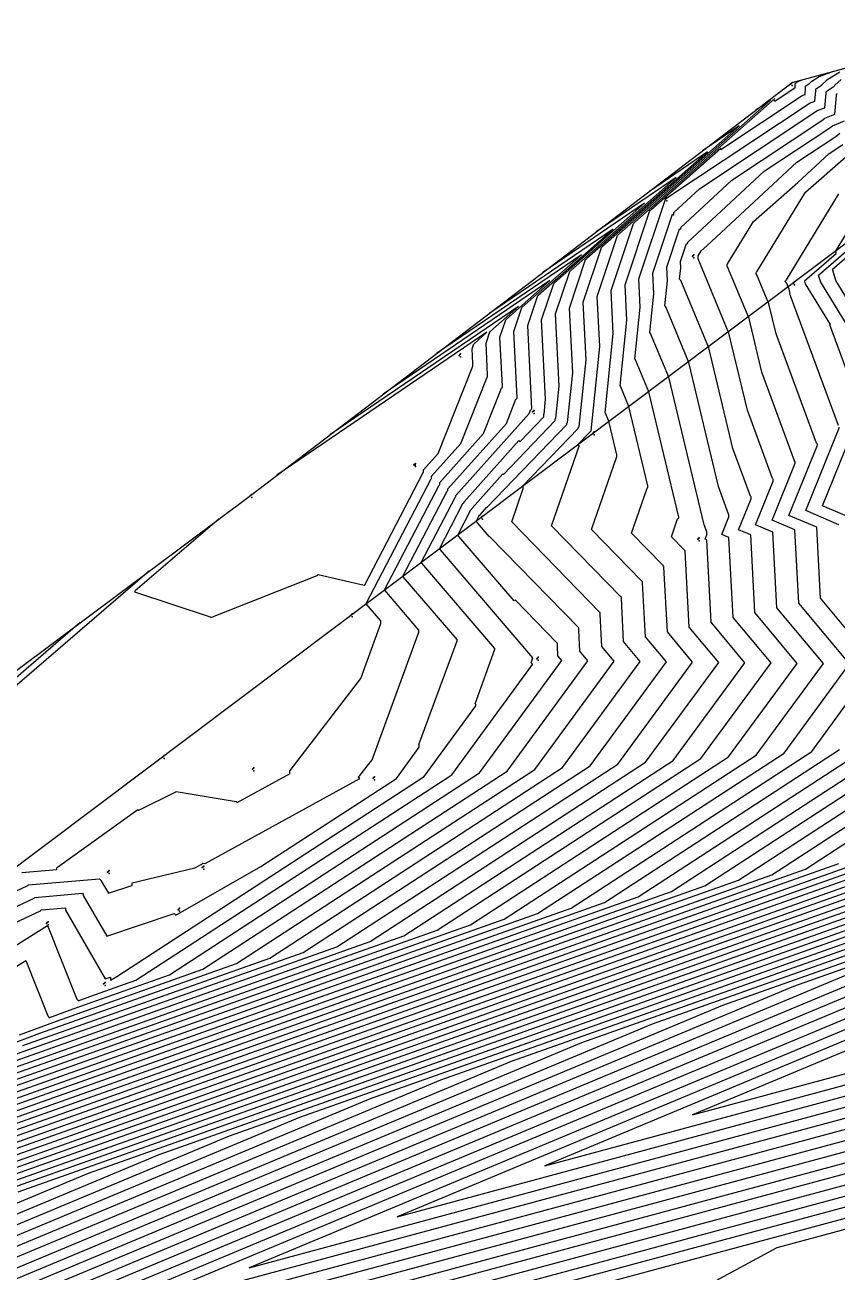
# Model space of a CAD drawing. Header units: metres. Extents: x 419582 to 423558, y 4805372 to 4807539.
# Drawn here: x 423002.5 to 423111.4, y 4807348.6 to 4807515.9 of the extents above; entities that cross this region are included whole.
import ezdxf

# ---------------------------------------------------------------- set-up
doc = ezdxf.new("R2010")
doc.units = ezdxf.units.M
for name, color, linetype in [('C-TINN', 4, 'Continuous'), ('C-TINN-BNDY', 110, 'Continuous'), ('C-TOPO-MAJR', 9, 'Continuous'), ('C-TOPO-MINR', 8, 'Continuous')]:
    doc.layers.add(name, color=color, linetype=linetype)

msp = doc.modelspace()

# ---------------------------------------------------------------- linework, layer by layer
at = {"color": 31, "lineweight": 30, "true_color": 0xffbd7a, "elevation": 1718.01}
msp.add_lwpolyline([(423449.83, 4807399.59), (423130.59, 4807500.11), (421950.92, 4806613), (421795.04, 4806430.99), (421305.02, 4806147.04), (421305.02, 4806147.04), (420630.08, 4805770.97), (419765.16, 4805549.54), (419617.36, 4805580.09)], dxfattribs=at)
at = {"layer": 'C-TINN', "color": 4, "linetype": 'Continuous', "lineweight": -3}
for p in [(423105.2, 4807507.96, 1710.68), (423105.3, 4807508.06, 1710.68), (423105.4, 4807508.16, 1710.68), (423105.4, 4807507.76, 1710.68), (423088.42, 4807492.51, 1713), (423088.52, 4807492.61, 1713), (423088.62, 4807492.71, 1713), (423088.62, 4807492.31, 1713), (423092.05, 4807484.85, 1716.86), (423092.15, 4807484.95, 1716.86), (423092.25, 4807485.05, 1716.86), (423092.25, 4807484.65, 1716.86), (423105.55, 4807481.21, 1720.28), (423105.65, 4807481.31, 1720.28), (423105.75, 4807481.41, 1720.28), (423105.75, 4807481.01, 1720.28), (423060.74, 4807471.56, 1700.16), (423060.84, 4807471.66, 1700.16), (423060.94, 4807471.76, 1700.16), (423060.94, 4807471.36, 1700.16), (423070.61, 4807463.97, 1705.15), (423070.71, 4807464.07, 1705.15), (423070.81, 4807464.17, 1705.15), (423070.81, 4807463.77, 1705.15), (423078.67, 4807461.1, 1710.27), (423078.77, 4807461.2, 1710.27), (423078.87, 4807461.3, 1710.27), (423078.87, 4807460.9, 1710.27), (423054.68, 4807456.87, 1700), (423054.78, 4807456.97, 1700), (423054.88, 4807457.07, 1700), (423054.88, 4807456.67, 1700), (423032.74, 4807452.71, 1700.53), (423032.84, 4807452.81, 1700.53), (423032.94, 4807452.91, 1700.53), (423032.94, 4807452.51, 1700.53), (423063.69, 4807449.78, 1708.27), (423063.79, 4807449.88, 1708.27), (423063.89, 4807449.98, 1708.27), (423063.89, 4807449.58, 1708.27), (423092.76, 4807446.88, 1713.66), (423092.86, 4807446.98, 1713.66), (423092.96, 4807447.08, 1713.66), (423092.96, 4807446.68, 1713.66), (423046.2, 4807436.67, 1701.24), (423046.3, 4807436.77, 1701.24), (423046.4, 4807436.87, 1701.24), (423046.4, 4807436.47, 1701.24), (423071.17, 4807430.85, 1706.1), (423071.27, 4807430.95, 1706.1), (423071.37, 4807431.05, 1706.1), (423071.37, 4807430.65, 1706.1), (423020.98, 4807417.66, 1701.54), (423021.08, 4807417.76, 1701.54), (423021.18, 4807417.86, 1701.54), (423021.18, 4807417.46, 1701.54), (423033.04, 4807416.03, 1701.48), (423033.14, 4807416.13, 1701.48), (423033.24, 4807416.23, 1701.48), (423033.24, 4807415.83, 1701.48), (423049.21, 4807414.82, 1703.21), (423049.31, 4807414.92, 1703.21), (423049.41, 4807415.02, 1703.21), (423049.41, 4807414.62, 1703.21), (423013.81, 4807402.43, 1702.54), (423026.31, 4807402.84, 1703.04), (423026.41, 4807402.94, 1703.04), (423026.51, 4807403.04, 1703.04), (423026.51, 4807402.64, 1703.04), (423013.61, 4807402.23, 1702.54), (423013.71, 4807402.33, 1702.54), (423013.81, 4807402.03, 1702.54), (423023.27, 4807397.37, 1703.94), (423023.07, 4807397.17, 1703.94), (423023.17, 4807397.27, 1703.94), (423023.27, 4807396.97, 1703.94), (423005.42, 4807395.35, 1705.98), (423005.52, 4807395.45, 1705.98), (423005.62, 4807395.55, 1705.98), (423005.62, 4807395.15, 1705.98), (423013.18, 4807387.33, 1705.08), (423013.28, 4807387.43, 1705.08), (423013.08, 4807387.23, 1705.08), (423013.28, 4807387.03, 1705.08)]:
    msp.add_point(p, dxfattribs=at)
at = {"layer": 'C-TINN-BNDY', "color": 110, "linetype": 'Continuous', "lineweight": -3, "flags": 128}
msp.add_lwpolyline([(422687.35, 4807196.06), (422733.46, 4807229.97), (422816.89, 4807294.32), (422970.41, 4807406.15), (423032.94, 4807452.91), (423105.4, 4807508.16), (423127.06, 4807514.05), (423134.81, 4807515.9), (423155.26, 4807511.44), (423220.21, 4807493.91)], dxfattribs=at)
at = {"layer": 'C-TOPO-MAJR', "color": 9, "linetype": 'Continuous', "lineweight": -3, "flags": 128}
for points, elevation in [([(422991.06, 4807370.79), (423057.81, 4807394.43), (423093.19, 4807417.46), (423102.58, 4807430.29), (423097.49, 4807436.39), (423096.91, 4807447.14), (423095.98, 4807447.54), (423096.93, 4807449.9), (423096.93, 4807450.24), (423096.9, 4807450.27), (423095.55, 4807453.95), (423091.57, 4807470.61), (423088.47, 4807478.06), (423088.33, 4807478.2), (423088.68, 4807481.57), (423088.59, 4807483.39), (423090.3, 4807488.54), (423090.4, 4807488.44), (423090.45, 4807488.5), (423090.5, 4807488.55), (423090.5, 4807488.74), (423097.33, 4807495.09), (423109.41, 4807503.1), (423109.79, 4807503.39), (423111.13, 4807503.91), (423111.37, 4807506.44), (423111.37, 4807506.58), (423111.43, 4807506.64), (423111.5, 4807506.71)], 1715), ([(423002.26, 4807378.97), (423035.37, 4807390.7), (423074.62, 4807416.25), (423085.05, 4807430.49), (423082.81, 4807433.17), (423082.51, 4807438.92), (423082.51, 4807439.11), (423082.4, 4807439.22), (423073.16, 4807448.71), (423076.85, 4807459.37), (423076.85, 4807459.43), (423076.67, 4807459.6), (423078.26, 4807461.24), (423078.26, 4807461.26), (423078.35, 4807461.36), (423078.44, 4807461.45), (423079.61, 4807472.74), (423079.27, 4807479.47), (423082, 4807487.66), (423082.08, 4807487.74), (423082.15, 4807487.82), (423102.53, 4807505.81), (423100.55, 4807504.46)], 1710), ([(423111.61, 4807462.16), (423105.21, 4807479.57), (423105, 4807480.46), (423104.64, 4807481.31), (423104.46, 4807481.49), (423104.46, 4807481.52), (423104.55, 4807481.62), (423104.64, 4807481.71), (423111.68, 4807493.22)], 1720), ([(423000.49, 4807395.1), (423004.59, 4807397.02), (423004.67, 4807397.1), (423004.75, 4807397.18), (423007.9, 4807397.45), (423007.95, 4807397.4), (423007.95, 4807397.11), (423013.3, 4807387.89), (423013.97, 4807388.11), (423013.98, 4807388.1), (423013.98, 4807387.73), (423014.83, 4807388.21), (423056.06, 4807415.05), (423063.01, 4807424.55), (423063.01, 4807424.7), (423062.89, 4807424.82), (423065.56, 4807432.12), (423065.56, 4807432.21), (423055.75, 4807443.67), (423055.65, 4807443.77), (423060.21, 4807452.5), (423060.27, 4807452.56), (423060.33, 4807452.63), (423060.33, 4807452.78), (423070.15, 4807463.77), (423070.32, 4807464.19), (423070.42, 4807464.29), (423070.51, 4807464.39), (423070.51, 4807464.4), (423069.96, 4807475.55), (423071.3, 4807479.58), (423071.34, 4807479.62), (423071.37, 4807479.66), (423081.39, 4807488.51), (423064.85, 4807477.24)], 1705), ([(423111.67, 4807448.84), (423107.24, 4807450.73), (423111.76, 4807461.91)], 1720), ([(423204.58, 4807424.67), (423192.48, 4807416.79), (423115.04, 4807389.37), (422953.34, 4807321.82), (423311.4, 4807418.36)], 1745), ([(423214.93, 4807420.52), (423162.31, 4807401.89), (423052.43, 4807355.98), (423295.73, 4807421.58)], 1750), ([(422968.66, 4807354.42), (423102.7, 4807401.88), (423130.32, 4807419.86)], 1725), ([(422979.86, 4807362.6), (423080.26, 4807398.15), (423111.75, 4807418.66)], 1720), ([(422920.78, 4807220.15), (423018, 4807277.69), (423149.13, 4807316.37), (423009.15, 4807322.98), (423032.81, 4807335.79), (423327.07, 4807415.13)], 1740), ([(422927.79, 4807318.37), (423067.77, 4807376.85), (423170.04, 4807413.06)], 1740), ([(422942.19, 4807331.62), (423020.51, 4807364.34), (423147.59, 4807409.34)], 1735), ([(422973.24, 4807351.82), (423125.15, 4807405.61)], 1730)]:
    msp.add_lwpolyline(points, dxfattribs=dict(at, elevation=elevation))
at = {"layer": 'C-TOPO-MAJR', "color": 9, "linetype": 'Continuous', "lineweight": -3, "elevation": 1700, "flags": 128}
msp.add_lwpolyline([(423054.68, 4807456.87), (423054.88, 4807456.67), (423054.88, 4807457.07), (423054.78, 4807456.97), (423054.68, 4807456.87)], close=True, dxfattribs=at)
at = {"layer": 'C-TOPO-MINR', "color": 8, "linetype": 'Continuous', "lineweight": -3, "flags": 128}
for points, elevation in [([(422995.54, 4807374.06), (423048.83, 4807392.93), (423085.76, 4807416.97), (423095.57, 4807430.37), (423091.62, 4807435.1), (423091.08, 4807445.28), (423091.08, 4807445.32), (423090.89, 4807445.5), (423089.22, 4807447.21), (423090.06, 4807449.61), (423090.14, 4807449.69), (423090.22, 4807449.77), (423090.22, 4807449.85), (423086.2, 4807466.68), (423084.41, 4807470.97), (423084.33, 4807471.06), (423085.05, 4807478.03), (423084.86, 4807481.82), (423088.42, 4807492.51), (423088.52, 4807492.61), (423088.62, 4807492.71), (423107.55, 4807505.26), (423107.76, 4807505.41), (423108.47, 4807505.69), (423108.61, 4807507.05), (423108.61, 4807507.31), (423108.64, 4807507.34), (423108.68, 4807507.38), (423109.35, 4807507.84), (423109.38, 4807507.87), (423109.42, 4807507.91), (423110, 4807508.45), (423110.04, 4807508.49), (423110.08, 4807508.53), (423111.83, 4807509.6)], 1713), ([(422997.78, 4807375.7), (423044.34, 4807392.19), (423082.05, 4807416.73), (423092.06, 4807430.41), (423088.68, 4807434.46), (423088.22, 4807443.16), (423088.22, 4807443.25), (423088.06, 4807443.4), (423083.87, 4807447.71), (423085.96, 4807453.75), (423086.01, 4807453.8), (423086.06, 4807453.85), (423086.06, 4807454.04), (423083.52, 4807464.71), (423082.38, 4807467.43), (423082.33, 4807467.48), (423083.23, 4807476.27), (423083, 4807481.04), (423086.28, 4807490.89), (423086.37, 4807490.99), (423086.46, 4807491.08), (423095.85, 4807499.37), (423095.81, 4807499.33), (423095.77, 4807499.28), (423095.85, 4807499.2), (423106.63, 4807506.34), (423106.74, 4807506.43), (423107.15, 4807506.58), (423107.22, 4807507.36), (423107.22, 4807507.68), (423107.24, 4807507.7), (423107.26, 4807507.72), (423107.65, 4807507.98), (423107.67, 4807508), (423107.69, 4807508.02), (423108.02, 4807508.33), (423108.04, 4807508.35), (423108.06, 4807508.37), (423109.06, 4807508.98), (423110.98, 4807509.68)], 1712), ([(422993.3, 4807372.43), (423053.32, 4807393.68), (423089.48, 4807417.21), (423099.08, 4807430.33), (423094.55, 4807435.75), (423093.96, 4807446.8), (423093.73, 4807446.9), (423093.97, 4807447.5), (423093.97, 4807447.88), (423093.96, 4807447.89), (423093.62, 4807448.82), (423088.89, 4807468.64), (423086.44, 4807474.52), (423086.33, 4807474.63), (423086.86, 4807479.8), (423086.72, 4807482.61), (423089.36, 4807490.53), (423089.51, 4807490.38), (423089.53, 4807490.4), (423089.56, 4807490.43), (423089.56, 4807490.73), (423092.97, 4807493.9), (423108.48, 4807504.18), (423108.77, 4807504.4), (423109.8, 4807504.8), (423109.99, 4807506.74), (423109.99, 4807506.94), (423110.04, 4807506.99), (423110.09, 4807507.04), (423111.05, 4807507.7), (423111.1, 4807507.75), (423111.15, 4807507.8), (423111.99, 4807508.58)], 1714), ([(423000.02, 4807377.34), (423039.85, 4807391.44), (423078.34, 4807416.49), (423088.56, 4807430.45), (423085.75, 4807433.81), (423085.36, 4807441.04), (423085.36, 4807441.18), (423085.23, 4807441.31), (423078.51, 4807448.21), (423081.86, 4807457.88), (423081.88, 4807457.9), (423081.9, 4807457.92), (423081.9, 4807458.24), (423080.83, 4807462.74), (423080.35, 4807463.89), (423080.33, 4807463.91), (423081.42, 4807474.5), (423081.13, 4807480.26), (423084.14, 4807489.28), (423084.22, 4807489.36), (423084.31, 4807489.45), (423103.09, 4807506.03), (423103, 4807505.94), (423102.91, 4807505.86), (423103.09, 4807505.68), (423105.7, 4807507.41), (423105.73, 4807507.44), (423105.82, 4807507.48), (423105.84, 4807507.66), (423105.84, 4807508.04), (423105.85, 4807508.05), (423105.85, 4807508.05), (423105.94, 4807508.12), (423105.95, 4807508.12), (423105.95, 4807508.13), (423106.03, 4807508.2), (423106.04, 4807508.21), (423106.05, 4807508.21), (423106.29, 4807508.36), (423106.75, 4807508.53)], 1711), ([(422988.82, 4807369.15), (423062.3, 4807395.17), (423096.9, 4807417.7), (423106.09, 4807430.24), (423100.42, 4807437.04), (423099.86, 4807447.48), (423098.23, 4807448.17), (423099.9, 4807452.3), (423099.9, 4807452.59), (423099.84, 4807452.65), (423097.48, 4807459.07), (423094.26, 4807472.58), (423090.5, 4807481.6), (423090.33, 4807481.78), (423090.49, 4807483.33), (423090.45, 4807484.18), (423091.24, 4807486.56), (423091.29, 4807486.51), (423091.36, 4807486.59), (423091.44, 4807486.67), (423091.44, 4807486.76), (423101.68, 4807496.28), (423110.34, 4807502.02), (423110.81, 4807502.38), (423112.45, 4807503.02)], 1716), ([(422986.58, 4807367.51), (423066.79, 4807395.92), (423100.61, 4807417.94), (423109.6, 4807430.2), (423103.36, 4807437.68), (423102.82, 4807447.82), (423100.48, 4807448.81), (423102.87, 4807454.7), (423102.87, 4807454.95), (423102.79, 4807455.03), (423099.41, 4807464.2), (423096.94, 4807474.55), (423092.8, 4807484.5), (423092.79, 4807484.51), (423092.79, 4807484.89), (423092.8, 4807484.9), (423092.8, 4807484.9), (423093.23, 4807485.6), (423093.96, 4807486.24), (423106.03, 4807497.47), (423111.27, 4807500.94), (423111.82, 4807501.37)], 1717), ([(422997.87, 4807378.12), (423004.5, 4807380.61), (423030.88, 4807389.95), (423070.91, 4807416.01), (423081.54, 4807430.53), (423079.88, 4807432.52), (423079.65, 4807436.8), (423079.65, 4807437.05), (423079.58, 4807437.12), (423067.8, 4807449.21), (423069.36, 4807453.71), (423069.36, 4807453.97), (423069.28, 4807454.04), (423076.72, 4807461.76), (423076.72, 4807461.86), (423076.8, 4807461.94), (423076.87, 4807462.01), (423077.79, 4807470.97), (423077.41, 4807478.69), (423079.86, 4807486.05), (423079.93, 4807486.11), (423080, 4807486.18), (423098.3, 4807502.35), (423093.41, 4807499.02)], 1709), ([(422984.34, 4807365.88), (423071.28, 4807396.66), (423104.33, 4807418.18), (423113.11, 4807430.16), (423106.29, 4807438.33), (423105.77, 4807448.16), (423102.73, 4807449.45), (423105.83, 4807457.11), (423105.83, 4807457.3), (423105.73, 4807457.4), (423101.34, 4807469.32), (423099.63, 4807476.52), (423096.75, 4807483.44), (423096.68, 4807483.5), (423096.68, 4807483.77), (423096.72, 4807483.8), (423096.75, 4807483.84), (423100.22, 4807489.52), (423106.2, 4807494.77), (423110.38, 4807498.66), (423112.2, 4807499.86)], 1718), ([(422982.1, 4807364.24), (423075.77, 4807397.41), (423108.04, 4807418.42), (423116.61, 4807430.12), (423109.23, 4807438.97), (423108.72, 4807448.5), (423104.98, 4807450.09), (423108.8, 4807459.51), (423108.8, 4807459.66), (423108.67, 4807459.78), (423103.28, 4807474.45), (423102.31, 4807478.49), (423100.7, 4807482.37), (423100.57, 4807482.5), (423100.57, 4807482.65), (423100.63, 4807482.71), (423100.7, 4807482.77), (423107.22, 4807493.44), (423112.99, 4807498.51)], 1719), ([(423001.8, 4807380.39), (423006.74, 4807382.25), (423026.39, 4807389.21), (423067.2, 4807415.77), (423078.03, 4807430.57), (423076.95, 4807431.88), (423076.8, 4807434.68), (423076.8, 4807434.98), (423076.75, 4807435.03), (423064.82, 4807447.27), (423064.81, 4807447.26), (423064.8, 4807447.25), (423063.22, 4807449.09), (423063.03, 4807449.28), (423063.4, 4807450), (423063.5, 4807450.1), (423063.6, 4807450.2), (423063.6, 4807450.21), (423064.47, 4807451.19), (423064.49, 4807451.17), (423075.19, 4807462.28), (423075.19, 4807462.46), (423075.24, 4807462.52), (423075.3, 4807462.57), (423075.98, 4807469.2), (423075.54, 4807477.91), (423077.72, 4807484.43), (423077.78, 4807484.49), (423077.84, 4807484.55), (423094.07, 4807498.89), (423086.27, 4807493.57)], 1708), ([(422992.28, 4807383.89), (423002.65, 4807390.37), (423005.61, 4807382.94), (423005.73, 4807382.82), (423005.73, 4807382.67), (423008.98, 4807383.89), (423021.9, 4807388.46), (423063.48, 4807415.53), (423074.53, 4807430.61), (423074.01, 4807431.23), (423073.94, 4807432.56), (423073.94, 4807432.91), (423073.92, 4807432.93), (423068.27, 4807438.74), (423068.21, 4807438.68), (423068.15, 4807438.62), (423060.73, 4807447.28), (423060.57, 4807447.45), (423062.34, 4807450.84), (423062.42, 4807450.92), (423062.51, 4807451.01), (423062.51, 4807451.07), (423066.63, 4807455.67), (423066.71, 4807455.59), (423073.65, 4807462.81), (423073.65, 4807463.06), (423073.69, 4807463.1), (423073.72, 4807463.13), (423074.17, 4807467.44), (423073.68, 4807477.12), (423075.58, 4807482.81), (423075.63, 4807482.87), (423075.69, 4807482.92), (423089.85, 4807495.43), (423079.13, 4807488.13)], 1707), ([(422991.77, 4807386.43), (423005.56, 4807395.06), (423009.5, 4807385.18), (423009.66, 4807385.01), (423009.66, 4807384.94), (423011.22, 4807385.52), (423017.41, 4807387.72), (423059.77, 4807415.29), (423070.61, 4807430.1), (423070.61, 4807430.11), (423070.42, 4807430.3), (423070.66, 4807430.97), (423070.66, 4807430.97), (423058.24, 4807445.48), (423058.11, 4807445.61), (423061.27, 4807451.67), (423061.34, 4807451.74), (423061.42, 4807451.82), (423061.42, 4807451.93), (423068.78, 4807460.16), (423068.92, 4807460.01), (423072.11, 4807463.33), (423072.11, 4807463.66), (423072.13, 4807463.68), (423072.15, 4807463.69), (423072.35, 4807465.67), (423071.82, 4807476.34), (423073.44, 4807481.2), (423073.48, 4807481.24), (423073.53, 4807481.29), (423085.62, 4807491.97), (423071.99, 4807482.69)], 1706), ([(423114.56, 4807464.54), (423110.47, 4807475.65), (423110.51, 4807475.69), (423110.55, 4807475.72), (423107.22, 4807481.17), (423107.1, 4807481.54), (423107.08, 4807481.56), (423111.32, 4807485.23), (423111.32, 4807485.42), (423111.22, 4807485.52), (423115.35, 4807492.19)], 1721), ([(423117.21, 4807468.38), (423109.25, 4807481.38), (423108.97, 4807482.28), (423108.93, 4807482.32), (423116.7, 4807489.04)], 1722), ([(423118.73, 4807469.45), (423111.29, 4807481.6), (423110.85, 4807483.01), (423110.78, 4807483.08), (423117.29, 4807488.71)], 1723), ([(422995.45, 4807394.84), (423003.75, 4807398.73), (423003.81, 4807398.79), (423003.86, 4807398.84), (423010.22, 4807399.39), (423010.33, 4807399.28), (423010.33, 4807399.11), (423013.51, 4807393.64), (423022.55, 4807396.66), (423022.74, 4807396.47), (423022.74, 4807396.45), (423034.15, 4807402.96), (423052.34, 4807414.81), (423055.41, 4807419), (423055.41, 4807419.29), (423055.36, 4807419.35), (423060.47, 4807433.28), (423060.47, 4807433.45), (423053.27, 4807441.86), (423053.19, 4807441.94), (423059.14, 4807453.34), (423059.19, 4807453.39), (423059.24, 4807453.43), (423059.24, 4807453.64), (423067.1, 4807462.43), (423068.38, 4807465.67), (423068.46, 4807465.75), (423068.54, 4807465.83), (423068.54, 4807465.92), (423068.09, 4807474.77), (423069.16, 4807477.97), (423069.19, 4807478), (423069.22, 4807478.03), (423077.17, 4807485.05), (423057.71, 4807471.8)], 1704), ([(422990.42, 4807394.58), (423002.91, 4807400.44), (423002.94, 4807400.47), (423002.97, 4807400.5), (423012.54, 4807401.34), (423012.71, 4807401.16), (423012.71, 4807401.11), (423013.71, 4807399.39), (423016.85, 4807400.43), (423016.89, 4807400.47), (423016.92, 4807400.5), (423016.92, 4807400.77), (423025.31, 4807402.81), (423026.17, 4807403.23), (423026.27, 4807403.33), (423026.37, 4807403.42), (423026.68, 4807403.37), (423026.68, 4807403.37), (423047.45, 4807414.77), (423047.27, 4807414.94), (423047.27, 4807414.99), (423047.36, 4807415.08), (423047.45, 4807415.17), (423049.09, 4807417.31), (423055.37, 4807434.43), (423055.37, 4807434.69), (423050.78, 4807440.05), (423050.73, 4807440.1), (423058.08, 4807454.17), (423058.11, 4807454.21), (423058.15, 4807454.24), (423058.15, 4807454.5), (423064.04, 4807461.09), (423066.44, 4807467.15), (423066.5, 4807467.21), (423066.56, 4807467.27), (423066.56, 4807467.44), (423066.23, 4807473.99), (423067.02, 4807476.35), (423067.04, 4807476.37), (423067.06, 4807476.39), (423072.94, 4807481.59), (423050.57, 4807466.36)], 1703), ([(423002.09, 4807402.17), (423006.79, 4807402.57), (423006.79, 4807402.8), (423006.83, 4807402.85), (423006.87, 4807402.89), (423017.68, 4807410.65), (423017.79, 4807410.55), (423022.75, 4807412.98), (423022.78, 4807413.01), (423022.81, 4807413.04), (423030.86, 4807411.7), (423031, 4807411.57), (423038.1, 4807415.47), (423038.04, 4807415.53), (423038.04, 4807415.81), (423038.07, 4807415.84), (423038.1, 4807415.87), (423047.56, 4807428.19), (423050.27, 4807435.59), (423050.27, 4807435.93), (423048.29, 4807438.24), (423048.27, 4807438.27), (423057.01, 4807455), (423057.03, 4807455.03), (423057.06, 4807455.05), (423057.06, 4807455.36), (423060.99, 4807459.75), (423064.51, 4807468.64), (423064.54, 4807468.67), (423064.58, 4807468.71), (423064.58, 4807468.96), (423064.37, 4807473.2), (423064.88, 4807474.73), (423064.89, 4807474.75), (423064.91, 4807474.76), (423068.72, 4807478.13), (423043.43, 4807460.91)], 1702), ([(423028.56, 4807449.63), (423017.32, 4807439.96), (423017.27, 4807439.9), (423017.21, 4807439.85), (423027.36, 4807436.49), (423027.47, 4807436.39), (423041.72, 4807442.02), (423041.78, 4807442.09), (423041.85, 4807442.16), (423048, 4807440.74), (423048.04, 4807440.7), (423055.95, 4807455.84), (423055.96, 4807455.85), (423055.97, 4807455.86), (423055.97, 4807456.21), (423057.93, 4807458.41), (423062.57, 4807470.12), (423062.58, 4807470.13), (423062.6, 4807470.15), (423062.6, 4807470.48), (423062.5, 4807472.42), (423062.74, 4807473.12), (423062.74, 4807473.12), (423062.75, 4807473.13), (423064.49, 4807474.67), (423036.3, 4807455.47)], 1701), ([(423114.62, 4807449.18), (423109.49, 4807451.36), (423114.73, 4807464.32)], 1721), ([(423019.24, 4807442.67), (422996, 4807422.65)], 1702), ([(423009.92, 4807435.7), (422991.12, 4807419.5)], 1703), ([(423208.3, 4807424.91), (423196.97, 4807417.54), (423124.49, 4807391.87), (422973.16, 4807328.65), (423308.27, 4807419)], 1746), ([(423212.01, 4807425.15), (423201.46, 4807418.28), (423133.95, 4807394.38), (422992.98, 4807335.48), (423305.13, 4807419.65)], 1747), ([(423223.9, 4807422.01), (423181.21, 4807406.89), (423092.07, 4807369.65), (423289.46, 4807422.87)], 1752), ([(423210.44, 4807419.77), (423152.85, 4807399.38), (423032.61, 4807349.15), (423298.87, 4807420.94)], 1749), ([(423219.42, 4807421.26), (423171.76, 4807404.39), (423072.25, 4807362.82), (423292.6, 4807422.23)], 1751), ([(422966.42, 4807352.78), (423107.19, 4807402.63), (423134.03, 4807420.1)], 1726), ([(422970.9, 4807356.05), (423098.21, 4807401.13), (423126.61, 4807419.62)], 1724), ([(422973.14, 4807357.69), (423093.72, 4807400.39), (423122.89, 4807419.38)], 1723), ([(422975.38, 4807359.33), (423089.23, 4807399.64), (423119.18, 4807419.14)], 1722), ([(423205.95, 4807419.03), (423143.4, 4807396.88), (423012.8, 4807342.32), (423302, 4807420.29)], 1748), ([(423187.99, 4807416.04), (423105.59, 4807386.87), (422933.52, 4807314.98), (423314.54, 4807417.71)], 1744), ([(422977.62, 4807360.96), (423084.75, 4807398.9), (423115.47, 4807418.9)], 1721), ([(422879.5, 4807208.73), (422984.02, 4807270.59), (423093.33, 4807302.83), (422925.18, 4807310.77), (422926.93, 4807311.72), (423317.67, 4807417.07)], 1743), ([(422893.26, 4807212.54), (422995.35, 4807272.95), (423111.93, 4807307.34), (422953.17, 4807314.84), (422962.22, 4807319.74), (423320.8, 4807416.42)], 1742), ([(422907.02, 4807216.34), (423006.67, 4807275.32), (423130.53, 4807311.86), (422981.16, 4807318.91), (422997.52, 4807327.77), (423323.94, 4807415.78)], 1741), ([(422919.15, 4807310.43), (423096.13, 4807384.36), (423183.5, 4807415.3)], 1743), ([(422922.03, 4807313.07), (423086.68, 4807381.86), (423179.01, 4807414.55)], 1742), ([(422934.53, 4807223.96), (423029.32, 4807280.06), (423167.73, 4807320.89), (423037.14, 4807327.05), (423068.11, 4807343.82), (423330.21, 4807414.49)], 1739), ([(422924.91, 4807315.72), (423077.23, 4807379.36), (423174.53, 4807413.81)], 1741), ([(422948.29, 4807227.77), (423040.64, 4807282.43), (423186.33, 4807325.4), (423065.13, 4807331.13), (423103.4, 4807351.85), (423333.34, 4807413.84)], 1738), ([(422930.67, 4807321.02), (423058.32, 4807374.35), (423165.55, 4807412.32)], 1739), ([(422933.55, 4807323.67), (423048.87, 4807371.85), (423161.06, 4807411.57)], 1738), ([(422936.43, 4807326.32), (423039.41, 4807369.34), (423156.57, 4807410.83)], 1737), ([(422939.31, 4807328.97), (423029.96, 4807366.84), (423152.08, 4807410.08)], 1736), ([(422945.07, 4807334.27), (423011.05, 4807361.83), (423143.1, 4807408.59)], 1734), ([(423001.6, 4807359.33), (423138.61, 4807407.84)], 1733), ([(422982.7, 4807354.32), (423129.64, 4807406.35)], 1731), ([(422992.15, 4807356.83), (423134.12, 4807407.1)], 1732), ([(422961.94, 4807349.5), (423116.17, 4807404.12)], 1728), ([(422963.79, 4807349.32), (423120.66, 4807404.86)], 1729), ([(422964.18, 4807351.14), (423111.68, 4807403.37)], 1727)]:
    msp.add_lwpolyline(points, dxfattribs=dict(at, elevation=elevation))

doc.saveas('drawing.dxf')
